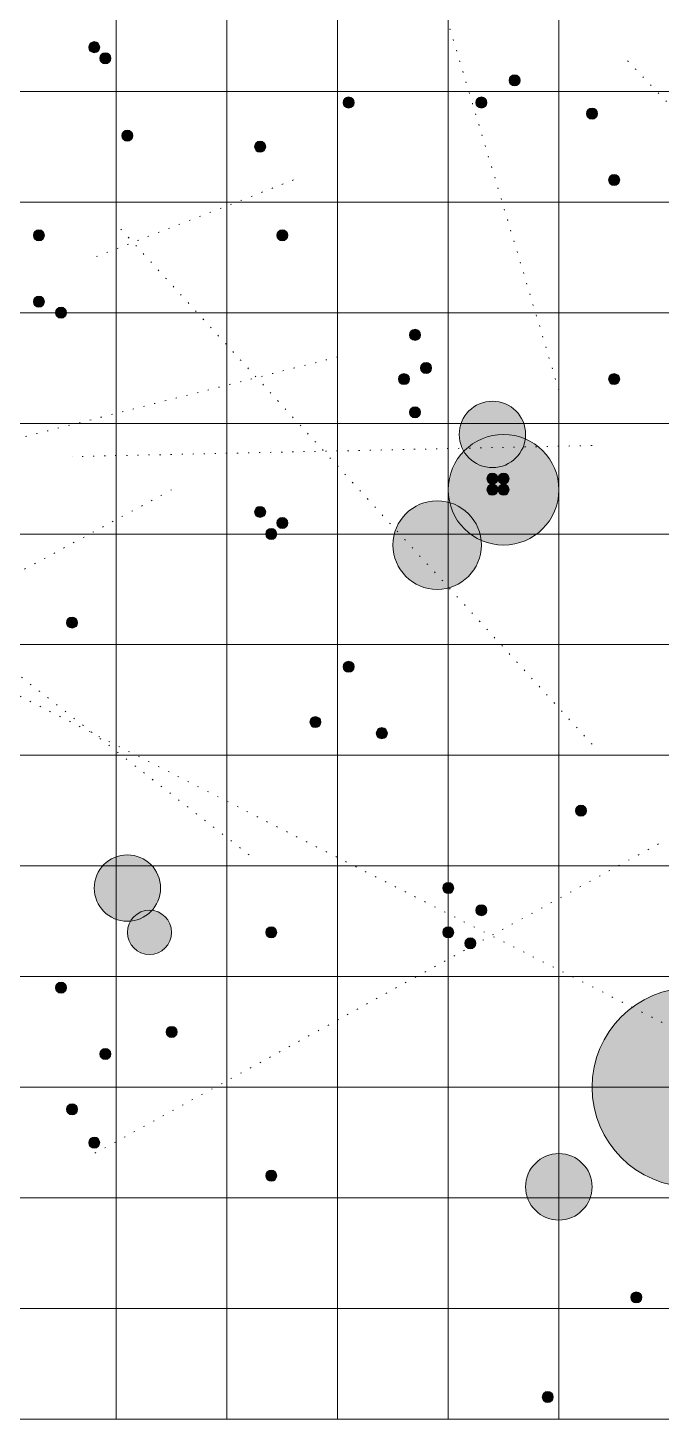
# Model space of a CAD drawing. Header units: inches. Extents: x 0 to 250, y -5 to 220.
# Drawn here: x 122 to 179.2, y 0 to 125.8 of the extents above; entities that cross this region are included whole.
import ezdxf

# ---------------------------------------------------------------- set-up
doc = ezdxf.new("R2010")
doc.units = ezdxf.units.IN
doc.header["$MEASUREMENT"] = 0
for name, pattern in [('AI-Linetype-11', [1, 0.1, -0.9]), ('AI-Linetype-12', [1, 0.1, -0.9]), ('AI-Linetype-25', [1, 0.1, -0.9]), ('AI-Linetype-27', [1, 0.1, -0.9]), ('AI-Linetype-3', [1, 0.1, -0.9]), ('AI-Linetype-30', [1, 0.1, -0.9]), ('AI-Linetype-31', [1, 0.1, -0.9]), ('AI-Linetype-5', [1, 0.1, -0.9]), ('AI-Linetype-7', [1, 0.1, -0.9]), ('AI-Linetype-9', [1, 0.1, -0.9])]:
    doc.linetypes.add(name, pattern=pattern)
for name, color, linetype in [('Class A Systems', 7, 'Continuous'), ('Class B Systems', 7, 'Continuous'), ('Class F Systems', 7, 'Continuous'), ('Class G Systems', 7, 'Continuous'), ('Class K Systems', 7, 'Continuous'), ('Class M Systems', 7, 'Continuous'), ('Class O Systems', 7, 'Continuous'), ('Fluxes', 7, 'Continuous'), ('Grid', 7, 'Continuous'), ('Nebulae', 7, 'Continuous')]:
    doc.layers.add(name, color=color, linetype=linetype)

msp = doc.modelspace()

# ---------------------------------------------------------------- hatches: boundary and pattern name
at = {"layer": 'Class A Systems', "true_color": 0x41ad76}
h = msp.add_hatch(color=115, dxfattribs=at)
h.dxf.hatch_style = 2
edge = h.paths.add_edge_path()
edge.add_spline(control_points=[(151.5, 119), (151.5, 118.72), (151.28, 118.5), (151, 118.5), (150.72, 118.5), (150.5, 118.72), (150.5, 119), (150.5, 119.28), (150.72, 119.5), (151, 119.5), (151.28, 119.5), (151.5, 119.28), (151.5, 119)], knot_values=[0, 0, 0, 0, 1, 1, 1, 2, 2, 2, 3, 3, 3, 4, 4, 4, 4], degree=3, periodic=1)
h = msp.add_hatch(color=115, dxfattribs=at)
h.dxf.hatch_style = 2
edge = h.paths.add_edge_path()
edge.add_spline(control_points=[(175.5, 112), (175.5, 111.72), (175.28, 111.5), (175, 111.5), (174.72, 111.5), (174.5, 111.72), (174.5, 112), (174.5, 112.28), (174.72, 112.5), (175, 112.5), (175.28, 112.5), (175.5, 112.28), (175.5, 112)], knot_values=[0, 0, 0, 0, 1, 1, 1, 2, 2, 2, 3, 3, 3, 4, 4, 4, 4], degree=3, periodic=1)
h = msp.add_hatch(color=115, dxfattribs=at)
h.dxf.hatch_style = 2
edge = h.paths.add_edge_path()
edge.add_spline(control_points=[(163.5, 46), (163.5, 45.72), (163.28, 45.5), (163, 45.5), (162.72, 45.5), (162.5, 45.72), (162.5, 46), (162.5, 46.28), (162.72, 46.5), (163, 46.5), (163.28, 46.5), (163.5, 46.28), (163.5, 46)], knot_values=[0, 0, 0, 0, 1, 1, 1, 2, 2, 2, 3, 3, 3, 4, 4, 4, 4], degree=3, periodic=1)
at = {"layer": 'Class B Systems', "true_color": 0xb8e0f2}
h = msp.add_hatch(color=254, dxfattribs=at)
h.dxf.hatch_style = 2
edge = h.paths.add_edge_path()
edge.add_spline(control_points=[(156.5, 94), (156.5, 93.72), (156.28, 93.5), (156, 93.5), (155.72, 93.5), (155.5, 93.72), (155.5, 94), (155.5, 94.28), (155.72, 94.5), (156, 94.5), (156.28, 94.5), (156.5, 94.28), (156.5, 94)], knot_values=[0, 0, 0, 0, 1, 1, 1, 2, 2, 2, 3, 3, 3, 4, 4, 4, 4], degree=3, periodic=1)
h = msp.add_hatch(color=254, dxfattribs=at)
h.dxf.hatch_style = 2
edge = h.paths.add_edge_path()
edge.add_spline(control_points=[(164.5, 85), (164.5, 84.72), (164.28, 84.5), (164, 84.5), (163.72, 84.5), (163.5, 84.72), (163.5, 85), (163.5, 85.28), (163.72, 85.5), (164, 85.5), (164.28, 85.5), (164.5, 85.28), (164.5, 85)], knot_values=[0, 0, 0, 0, 1, 1, 1, 2, 2, 2, 3, 3, 3, 4, 4, 4, 4], degree=3, periodic=1)
h = msp.add_hatch(color=254, dxfattribs=at)
h.dxf.hatch_style = 2
edge = h.paths.add_edge_path()
edge.add_spline(control_points=[(164.5, 84), (164.5, 83.72), (164.28, 83.5), (164, 83.5), (163.72, 83.5), (163.5, 83.72), (163.5, 84), (163.5, 84.28), (163.72, 84.5), (164, 84.5), (164.28, 84.5), (164.5, 84.28), (164.5, 84)], knot_values=[0, 0, 0, 0, 1, 1, 1, 2, 2, 2, 3, 3, 3, 4, 4, 4, 4], degree=3, periodic=1)
h = msp.add_hatch(color=254, dxfattribs=at)
h.dxf.hatch_style = 2
edge = h.paths.add_edge_path()
edge.add_spline(control_points=[(165.5, 85), (165.5, 84.72), (165.28, 84.5), (165, 84.5), (164.72, 84.5), (164.5, 84.72), (164.5, 85), (164.5, 85.28), (164.72, 85.5), (165, 85.5), (165.28, 85.5), (165.5, 85.28), (165.5, 85)], knot_values=[0, 0, 0, 0, 1, 1, 1, 2, 2, 2, 3, 3, 3, 4, 4, 4, 4], degree=3, periodic=1)
h = msp.add_hatch(color=254, dxfattribs=at)
h.dxf.hatch_style = 2
edge = h.paths.add_edge_path()
edge.add_spline(control_points=[(144.5, 80), (144.5, 79.72), (144.28, 79.5), (144, 79.5), (143.72, 79.5), (143.5, 79.72), (143.5, 80), (143.5, 80.28), (143.72, 80.5), (144, 80.5), (144.28, 80.5), (144.5, 80.28), (144.5, 80)], knot_values=[0, 0, 0, 0, 1, 1, 1, 2, 2, 2, 3, 3, 3, 4, 4, 4, 4], degree=3, periodic=1)
h = msp.add_hatch(color=254, dxfattribs=at)
h.dxf.hatch_style = 2
edge = h.paths.add_edge_path()
edge.add_spline(control_points=[(128.5, 25), (128.5, 24.72), (128.28, 24.5), (128, 24.5), (127.72, 24.5), (127.5, 24.72), (127.5, 25), (127.5, 25.28), (127.72, 25.5), (128, 25.5), (128.28, 25.5), (128.5, 25.28), (128.5, 25)], knot_values=[0, 0, 0, 0, 1, 1, 1, 2, 2, 2, 3, 3, 3, 4, 4, 4, 4], degree=3, periodic=1)
at = {"layer": 'Class F Systems', "true_color": 0xfffefe}
h = msp.add_hatch(color=7, dxfattribs=at)
h.dxf.hatch_style = 2
edge = h.paths.add_edge_path()
edge.add_spline(control_points=[(166.5, 121), (166.5, 120.72), (166.28, 120.5), (166, 120.5), (165.72, 120.5), (165.5, 120.72), (165.5, 121), (165.5, 121.28), (165.72, 121.5), (166, 121.5), (166.28, 121.5), (166.5, 121.28), (166.5, 121)], knot_values=[0, 0, 0, 0, 1, 1, 1, 2, 2, 2, 3, 3, 3, 4, 4, 4, 4], degree=3, periodic=1)
h = msp.add_hatch(color=7, dxfattribs=at)
h.dxf.hatch_style = 2
edge = h.paths.add_edge_path()
edge.add_spline(control_points=[(131.5, 116), (131.5, 115.72), (131.28, 115.5), (131, 115.5), (130.72, 115.5), (130.5, 115.72), (130.5, 116), (130.5, 116.28), (130.72, 116.5), (131, 116.5), (131.28, 116.5), (131.5, 116.28), (131.5, 116)], knot_values=[0, 0, 0, 0, 1, 1, 1, 2, 2, 2, 3, 3, 3, 4, 4, 4, 4], degree=3, periodic=1)
h = msp.add_hatch(color=7, dxfattribs=at)
h.dxf.hatch_style = 2
edge = h.paths.add_edge_path()
edge.add_spline(control_points=[(145.5, 107), (145.5, 106.72), (145.28, 106.5), (145, 106.5), (144.72, 106.5), (144.5, 106.72), (144.5, 107), (144.5, 107.28), (144.72, 107.5), (145, 107.5), (145.28, 107.5), (145.5, 107.28), (145.5, 107)], knot_values=[0, 0, 0, 0, 1, 1, 1, 2, 2, 2, 3, 3, 3, 4, 4, 4, 4], degree=3, periodic=1)
h = msp.add_hatch(color=7, dxfattribs=at)
h.dxf.hatch_style = 2
edge = h.paths.add_edge_path()
edge.add_spline(control_points=[(143.5, 82), (143.5, 81.72), (143.28, 81.5), (143, 81.5), (142.72, 81.5), (142.5, 81.72), (142.5, 82), (142.5, 82.28), (142.72, 82.5), (143, 82.5), (143.28, 82.5), (143.5, 82.28), (143.5, 82)], knot_values=[0, 0, 0, 0, 1, 1, 1, 2, 2, 2, 3, 3, 3, 4, 4, 4, 4], degree=3, periodic=1)
h = msp.add_hatch(color=7, dxfattribs=at)
h.dxf.hatch_style = 2
edge = h.paths.add_edge_path()
edge.add_spline(control_points=[(145.5, 81), (145.5, 80.72), (145.28, 80.5), (145, 80.5), (144.72, 80.5), (144.5, 80.72), (144.5, 81), (144.5, 81.28), (144.72, 81.5), (145, 81.5), (145.28, 81.5), (145.5, 81.28), (145.5, 81)], knot_values=[0, 0, 0, 0, 1, 1, 1, 2, 2, 2, 3, 3, 3, 4, 4, 4, 4], degree=3, periodic=1)
h = msp.add_hatch(color=7, dxfattribs=at)
h.dxf.hatch_style = 2
edge = h.paths.add_edge_path()
edge.add_spline(control_points=[(126.5, 72), (126.5, 71.72), (126.28, 71.5), (126, 71.5), (125.72, 71.5), (125.5, 71.72), (125.5, 72), (125.5, 72.28), (125.72, 72.5), (126, 72.5), (126.28, 72.5), (126.5, 72.28), (126.5, 72)], knot_values=[0, 0, 0, 0, 1, 1, 1, 2, 2, 2, 3, 3, 3, 4, 4, 4, 4], degree=3, periodic=1)
h = msp.add_hatch(color=7, dxfattribs=at)
h.dxf.hatch_style = 2
edge = h.paths.add_edge_path()
edge.add_spline(control_points=[(172.5, 55), (172.5, 54.72), (172.28, 54.5), (172, 54.5), (171.72, 54.5), (171.5, 54.72), (171.5, 55), (171.5, 55.28), (171.72, 55.5), (172, 55.5), (172.28, 55.5), (172.5, 55.28), (172.5, 55)], knot_values=[0, 0, 0, 0, 1, 1, 1, 2, 2, 2, 3, 3, 3, 4, 4, 4, 4], degree=3, periodic=1)
h = msp.add_hatch(color=7, dxfattribs=at)
h.dxf.hatch_style = 2
edge = h.paths.add_edge_path()
edge.add_spline(control_points=[(160.5, 44), (160.5, 43.72), (160.28, 43.5), (160, 43.5), (159.72, 43.5), (159.5, 43.72), (159.5, 44), (159.5, 44.28), (159.72, 44.5), (160, 44.5), (160.28, 44.5), (160.5, 44.28), (160.5, 44)], knot_values=[0, 0, 0, 0, 1, 1, 1, 2, 2, 2, 3, 3, 3, 4, 4, 4, 4], degree=3, periodic=1)
h = msp.add_hatch(color=7, dxfattribs=at)
h.dxf.hatch_style = 2
edge = h.paths.add_edge_path()
edge.add_spline(control_points=[(162.5, 43), (162.5, 42.72), (162.28, 42.5), (162, 42.5), (161.72, 42.5), (161.5, 42.72), (161.5, 43), (161.5, 43.28), (161.72, 43.5), (162, 43.5), (162.28, 43.5), (162.5, 43.28), (162.5, 43)], knot_values=[0, 0, 0, 0, 1, 1, 1, 2, 2, 2, 3, 3, 3, 4, 4, 4, 4], degree=3, periodic=1)
h = msp.add_hatch(color=7, dxfattribs=at)
h.dxf.hatch_style = 2
edge = h.paths.add_edge_path()
edge.add_spline(control_points=[(126.5, 28), (126.5, 27.72), (126.28, 27.5), (126, 27.5), (125.72, 27.5), (125.5, 27.72), (125.5, 28), (125.5, 28.28), (125.72, 28.5), (126, 28.5), (126.28, 28.5), (126.5, 28.28), (126.5, 28)], knot_values=[0, 0, 0, 0, 1, 1, 1, 2, 2, 2, 3, 3, 3, 4, 4, 4, 4], degree=3, periodic=1)
h = msp.add_hatch(color=7, dxfattribs=at)
h.dxf.hatch_style = 2
edge = h.paths.add_edge_path()
edge.add_spline(control_points=[(144.5, 22), (144.5, 21.72), (144.28, 21.5), (144, 21.5), (143.72, 21.5), (143.5, 21.72), (143.5, 22), (143.5, 22.28), (143.72, 22.5), (144, 22.5), (144.28, 22.5), (144.5, 22.28), (144.5, 22)], knot_values=[0, 0, 0, 0, 1, 1, 1, 2, 2, 2, 3, 3, 3, 4, 4, 4, 4], degree=3, periodic=1)
at = {"layer": 'Class G Systems', "true_color": 0xece846}
h = msp.add_hatch(color=53, dxfattribs=at)
h.dxf.hatch_style = 2
edge = h.paths.add_edge_path()
edge.add_spline(control_points=[(129.5, 123), (129.5, 122.72), (129.28, 122.5), (129, 122.5), (128.72, 122.5), (128.5, 122.72), (128.5, 123), (128.5, 123.28), (128.72, 123.5), (129, 123.5), (129.28, 123.5), (129.5, 123.28), (129.5, 123)], knot_values=[0, 0, 0, 0, 1, 1, 1, 2, 2, 2, 3, 3, 3, 4, 4, 4, 4], degree=3, periodic=1)
h = msp.add_hatch(color=53, dxfattribs=at)
h.dxf.hatch_style = 2
edge = h.paths.add_edge_path()
edge.add_spline(control_points=[(163.5, 119), (163.5, 118.72), (163.28, 118.5), (163, 118.5), (162.72, 118.5), (162.5, 118.72), (162.5, 119), (162.5, 119.28), (162.72, 119.5), (163, 119.5), (163.28, 119.5), (163.5, 119.28), (163.5, 119)], knot_values=[0, 0, 0, 0, 1, 1, 1, 2, 2, 2, 3, 3, 3, 4, 4, 4, 4], degree=3, periodic=1)
h = msp.add_hatch(color=53, dxfattribs=at)
h.dxf.hatch_style = 2
edge = h.paths.add_edge_path()
edge.add_spline(control_points=[(173.5, 118), (173.5, 117.72), (173.28, 117.5), (173, 117.5), (172.72, 117.5), (172.5, 117.72), (172.5, 118), (172.5, 118.28), (172.72, 118.5), (173, 118.5), (173.28, 118.5), (173.5, 118.28), (173.5, 118)], knot_values=[0, 0, 0, 0, 1, 1, 1, 2, 2, 2, 3, 3, 3, 4, 4, 4, 4], degree=3, periodic=1)
h = msp.add_hatch(color=53, dxfattribs=at)
h.dxf.hatch_style = 2
edge = h.paths.add_edge_path()
edge.add_spline(control_points=[(143.5, 115), (143.5, 114.72), (143.28, 114.5), (143, 114.5), (142.72, 114.5), (142.5, 114.72), (142.5, 115), (142.5, 115.28), (142.72, 115.5), (143, 115.5), (143.28, 115.5), (143.5, 115.28), (143.5, 115)], knot_values=[0, 0, 0, 0, 1, 1, 1, 2, 2, 2, 3, 3, 3, 4, 4, 4, 4], degree=3, periodic=1)
h = msp.add_hatch(color=53, dxfattribs=at)
h.dxf.hatch_style = 2
edge = h.paths.add_edge_path()
edge.add_spline(control_points=[(125.5, 100), (125.5, 99.72), (125.28, 99.5), (125, 99.5), (124.72, 99.5), (124.5, 99.72), (124.5, 100), (124.5, 100.28), (124.72, 100.5), (125, 100.5), (125.28, 100.5), (125.5, 100.28), (125.5, 100)], knot_values=[0, 0, 0, 0, 1, 1, 1, 2, 2, 2, 3, 3, 3, 4, 4, 4, 4], degree=3, periodic=1)
h = msp.add_hatch(color=53, dxfattribs=at)
h.dxf.hatch_style = 2
edge = h.paths.add_edge_path()
edge.add_spline(control_points=[(148.5, 63), (148.5, 62.72), (148.28, 62.5), (148, 62.5), (147.72, 62.5), (147.5, 62.72), (147.5, 63), (147.5, 63.28), (147.72, 63.5), (148, 63.5), (148.28, 63.5), (148.5, 63.28), (148.5, 63)], knot_values=[0, 0, 0, 0, 1, 1, 1, 2, 2, 2, 3, 3, 3, 4, 4, 4, 4], degree=3, periodic=1)
h = msp.add_hatch(color=53, dxfattribs=at)
h.dxf.hatch_style = 2
edge = h.paths.add_edge_path()
edge.add_spline(control_points=[(160.5, 48), (160.5, 47.72), (160.28, 47.5), (160, 47.5), (159.72, 47.5), (159.5, 47.72), (159.5, 48), (159.5, 48.28), (159.72, 48.5), (160, 48.5), (160.28, 48.5), (160.5, 48.28), (160.5, 48)], knot_values=[0, 0, 0, 0, 1, 1, 1, 2, 2, 2, 3, 3, 3, 4, 4, 4, 4], degree=3, periodic=1)
h = msp.add_hatch(color=53, dxfattribs=at)
h.dxf.hatch_style = 2
edge = h.paths.add_edge_path()
edge.add_spline(control_points=[(135.5, 35), (135.5, 34.72), (135.28, 34.5), (135, 34.5), (134.72, 34.5), (134.5, 34.72), (134.5, 35), (134.5, 35.28), (134.72, 35.5), (135, 35.5), (135.28, 35.5), (135.5, 35.28), (135.5, 35)], knot_values=[0, 0, 0, 0, 1, 1, 1, 2, 2, 2, 3, 3, 3, 4, 4, 4, 4], degree=3, periodic=1)
h = msp.add_hatch(color=53, dxfattribs=at)
h.dxf.hatch_style = 2
edge = h.paths.add_edge_path()
edge.add_spline(control_points=[(169.5, 2), (169.5, 1.72), (169.28, 1.5), (169, 1.5), (168.72, 1.5), (168.5, 1.72), (168.5, 2), (168.5, 2.28), (168.72, 2.5), (169, 2.5), (169.28, 2.5), (169.5, 2.28), (169.5, 2)], knot_values=[0, 0, 0, 0, 1, 1, 1, 2, 2, 2, 3, 3, 3, 4, 4, 4, 4], degree=3, periodic=1)
at = {"layer": 'Class K Systems', "true_color": 0xf79435}
h = msp.add_hatch(color=30, dxfattribs=at)
h.dxf.hatch_style = 2
edge = h.paths.add_edge_path()
edge.add_spline(control_points=[(123.5, 101), (123.5, 100.72), (123.28, 100.5), (123, 100.5), (122.72, 100.5), (122.5, 100.72), (122.5, 101), (122.5, 101.28), (122.72, 101.5), (123, 101.5), (123.28, 101.5), (123.5, 101.28), (123.5, 101)], knot_values=[0, 0, 0, 0, 1, 1, 1, 2, 2, 2, 3, 3, 3, 4, 4, 4, 4], degree=3, periodic=1)
h = msp.add_hatch(color=30, dxfattribs=at)
h.dxf.hatch_style = 2
edge = h.paths.add_edge_path()
edge.add_spline(control_points=[(158.5, 95), (158.5, 94.72), (158.28, 94.5), (158, 94.5), (157.72, 94.5), (157.5, 94.72), (157.5, 95), (157.5, 95.28), (157.72, 95.5), (158, 95.5), (158.28, 95.5), (158.5, 95.28), (158.5, 95)], knot_values=[0, 0, 0, 0, 1, 1, 1, 2, 2, 2, 3, 3, 3, 4, 4, 4, 4], degree=3, periodic=1)
h = msp.add_hatch(color=30, dxfattribs=at)
h.dxf.hatch_style = 2
edge = h.paths.add_edge_path()
edge.add_spline(control_points=[(157.5, 91), (157.5, 90.72), (157.28, 90.5), (157, 90.5), (156.72, 90.5), (156.5, 90.72), (156.5, 91), (156.5, 91.28), (156.72, 91.5), (157, 91.5), (157.28, 91.5), (157.5, 91.28), (157.5, 91)], knot_values=[0, 0, 0, 0, 1, 1, 1, 2, 2, 2, 3, 3, 3, 4, 4, 4, 4], degree=3, periodic=1)
h = msp.add_hatch(color=30, dxfattribs=at)
h.dxf.hatch_style = 2
edge = h.paths.add_edge_path()
edge.add_spline(control_points=[(151.5, 68), (151.5, 67.72), (151.28, 67.5), (151, 67.5), (150.72, 67.5), (150.5, 67.72), (150.5, 68), (150.5, 68.28), (150.72, 68.5), (151, 68.5), (151.28, 68.5), (151.5, 68.28), (151.5, 68)], knot_values=[0, 0, 0, 0, 1, 1, 1, 2, 2, 2, 3, 3, 3, 4, 4, 4, 4], degree=3, periodic=1)
h = msp.add_hatch(color=30, dxfattribs=at)
h.dxf.hatch_style = 2
edge = h.paths.add_edge_path()
edge.add_spline(control_points=[(129.5, 33), (129.5, 32.72), (129.28, 32.5), (129, 32.5), (128.72, 32.5), (128.5, 32.72), (128.5, 33), (128.5, 33.28), (128.72, 33.5), (129, 33.5), (129.28, 33.5), (129.5, 33.28), (129.5, 33)], knot_values=[0, 0, 0, 0, 1, 1, 1, 2, 2, 2, 3, 3, 3, 4, 4, 4, 4], degree=3, periodic=1)
h = msp.add_hatch(color=30, dxfattribs=at)
h.dxf.hatch_style = 2
edge = h.paths.add_edge_path()
edge.add_spline(control_points=[(177.5, 11), (177.5, 10.72), (177.28, 10.5), (177, 10.5), (176.72, 10.5), (176.5, 10.72), (176.5, 11), (176.5, 11.28), (176.72, 11.5), (177, 11.5), (177.28, 11.5), (177.5, 11.28), (177.5, 11)], knot_values=[0, 0, 0, 0, 1, 1, 1, 2, 2, 2, 3, 3, 3, 4, 4, 4, 4], degree=3, periodic=1)
at = {"layer": 'Class M Systems', "true_color": 0xeb2149}
h = msp.add_hatch(color=240, dxfattribs=at)
h.dxf.hatch_style = 2
edge = h.paths.add_edge_path()
edge.add_spline(control_points=[(128.5, 124), (128.5, 123.72), (128.28, 123.5), (128, 123.5), (127.72, 123.5), (127.5, 123.72), (127.5, 124), (127.5, 124.28), (127.72, 124.5), (128, 124.5), (128.28, 124.5), (128.5, 124.28), (128.5, 124)], knot_values=[0, 0, 0, 0, 1, 1, 1, 2, 2, 2, 3, 3, 3, 4, 4, 4, 4], degree=3, periodic=1)
h = msp.add_hatch(color=240, dxfattribs=at)
h.dxf.hatch_style = 2
edge = h.paths.add_edge_path()
edge.add_spline(control_points=[(157.5, 98), (157.5, 97.72), (157.28, 97.5), (157, 97.5), (156.72, 97.5), (156.5, 97.72), (156.5, 98), (156.5, 98.28), (156.72, 98.5), (157, 98.5), (157.28, 98.5), (157.5, 98.28), (157.5, 98)], knot_values=[0, 0, 0, 0, 1, 1, 1, 2, 2, 2, 3, 3, 3, 4, 4, 4, 4], degree=3, periodic=1)
h = msp.add_hatch(color=240, dxfattribs=at)
h.dxf.hatch_style = 2
edge = h.paths.add_edge_path()
edge.add_spline(control_points=[(175.5, 94), (175.5, 93.72), (175.28, 93.5), (175, 93.5), (174.72, 93.5), (174.5, 93.72), (174.5, 94), (174.5, 94.28), (174.72, 94.5), (175, 94.5), (175.28, 94.5), (175.5, 94.28), (175.5, 94)], knot_values=[0, 0, 0, 0, 1, 1, 1, 2, 2, 2, 3, 3, 3, 4, 4, 4, 4], degree=3, periodic=1)
h = msp.add_hatch(color=240, dxfattribs=at)
h.dxf.hatch_style = 2
edge = h.paths.add_edge_path()
edge.add_spline(control_points=[(154.5, 62), (154.5, 61.72), (154.28, 61.5), (154, 61.5), (153.72, 61.5), (153.5, 61.72), (153.5, 62), (153.5, 62.28), (153.72, 62.5), (154, 62.5), (154.28, 62.5), (154.5, 62.28), (154.5, 62)], knot_values=[0, 0, 0, 0, 1, 1, 1, 2, 2, 2, 3, 3, 3, 4, 4, 4, 4], degree=3, periodic=1)
h = msp.add_hatch(color=240, dxfattribs=at)
h.dxf.hatch_style = 2
edge = h.paths.add_edge_path()
edge.add_spline(control_points=[(144.5, 44), (144.5, 43.72), (144.28, 43.5), (144, 43.5), (143.72, 43.5), (143.5, 43.72), (143.5, 44), (143.5, 44.28), (143.72, 44.5), (144, 44.5), (144.28, 44.5), (144.5, 44.28), (144.5, 44)], knot_values=[0, 0, 0, 0, 1, 1, 1, 2, 2, 2, 3, 3, 3, 4, 4, 4, 4], degree=3, periodic=1)
h = msp.add_hatch(color=240, dxfattribs=at)
h.dxf.hatch_style = 2
edge = h.paths.add_edge_path()
edge.add_spline(control_points=[(125.5, 39), (125.5, 38.72), (125.28, 38.5), (125, 38.5), (124.72, 38.5), (124.5, 38.72), (124.5, 39), (124.5, 39.28), (124.72, 39.5), (125, 39.5), (125.28, 39.5), (125.5, 39.28), (125.5, 39)], knot_values=[0, 0, 0, 0, 1, 1, 1, 2, 2, 2, 3, 3, 3, 4, 4, 4, 4], degree=3, periodic=1)
at = {"layer": 'Class O Systems', "true_color": 0x4252a3}
h = msp.add_hatch(color=175, dxfattribs=at)
h.dxf.hatch_style = 2
edge = h.paths.add_edge_path()
edge.add_spline(control_points=[(123.5, 107), (123.5, 106.72), (123.28, 106.5), (123, 106.5), (122.72, 106.5), (122.5, 106.72), (122.5, 107), (122.5, 107.28), (122.72, 107.5), (123, 107.5), (123.28, 107.5), (123.5, 107.28), (123.5, 107)], knot_values=[0, 0, 0, 0, 1, 1, 1, 2, 2, 2, 3, 3, 3, 4, 4, 4, 4], degree=3, periodic=1)
h = msp.add_hatch(color=175, dxfattribs=at)
h.dxf.hatch_style = 2
edge = h.paths.add_edge_path()
edge.add_spline(control_points=[(165.5, 84), (165.5, 83.72), (165.28, 83.5), (165, 83.5), (164.72, 83.5), (164.5, 83.72), (164.5, 84), (164.5, 84.28), (164.72, 84.5), (165, 84.5), (165.28, 84.5), (165.5, 84.28), (165.5, 84)], knot_values=[0, 0, 0, 0, 1, 1, 1, 2, 2, 2, 3, 3, 3, 4, 4, 4, 4], degree=3, periodic=1)
at = {"layer": 'Nebulae', "true_color": 0x7fc7b2}
h = msp.add_hatch(color=123, dxfattribs=at)
h.dxf.hatch_style = 2
edge = h.paths.add_edge_path()
edge.add_spline(control_points=[(167, 89), (167, 87.34), (165.66, 86), (164, 86), (162.34, 86), (161, 87.34), (161, 89), (161, 90.66), (162.34, 92), (164, 92), (165.66, 92), (167, 90.66), (167, 89)], knot_values=[0, 0, 0, 0, 1, 1, 1, 2, 2, 2, 3, 3, 3, 4, 4, 4, 4], degree=3, periodic=1)
h = msp.add_hatch(color=123, dxfattribs=at)
h.dxf.hatch_style = 2
edge = h.paths.add_edge_path()
edge.add_spline(control_points=[(170, 84), (170, 81.24), (167.76, 79), (165, 79), (162.24, 79), (160, 81.24), (160, 84), (160, 86.76), (162.24, 89), (165, 89), (167.76, 89), (170, 86.76), (170, 84)], knot_values=[0, 0, 0, 0, 1, 1, 1, 2, 2, 2, 3, 3, 3, 4, 4, 4, 4], degree=3, periodic=1)
h = msp.add_hatch(color=123, dxfattribs=at)
h.dxf.hatch_style = 2
edge = h.paths.add_edge_path()
edge.add_spline(control_points=[(163, 79), (163, 76.79), (161.21, 75), (159, 75), (156.79, 75), (155, 76.79), (155, 79), (155, 81.21), (156.79, 83), (159, 83), (161.21, 83), (163, 81.21), (163, 79)], knot_values=[0, 0, 0, 0, 1, 1, 1, 2, 2, 2, 3, 3, 3, 4, 4, 4, 4], degree=3, periodic=1)
h = msp.add_hatch(color=123, dxfattribs=at)
h.dxf.hatch_style = 2
edge = h.paths.add_edge_path()
edge.add_spline(control_points=[(134, 48), (134, 46.34), (132.66, 45), (131, 45), (129.34, 45), (128, 46.34), (128, 48), (128, 49.66), (129.34, 51), (131, 51), (132.66, 51), (134, 49.66), (134, 48)], knot_values=[0, 0, 0, 0, 1, 1, 1, 2, 2, 2, 3, 3, 3, 4, 4, 4, 4], degree=3, periodic=1)
h = msp.add_hatch(color=123, dxfattribs=at)
h.dxf.hatch_style = 2
edge = h.paths.add_edge_path()
edge.add_spline(control_points=[(135, 44), (135, 42.9), (134.1, 42), (133, 42), (131.9, 42), (131, 42.9), (131, 44), (131, 45.1), (131.9, 46), (133, 46), (134.1, 46), (135, 45.1), (135, 44)], knot_values=[0, 0, 0, 0, 1, 1, 1, 2, 2, 2, 3, 3, 3, 4, 4, 4, 4], degree=3, periodic=1)
h = msp.add_hatch(color=123, dxfattribs=at)
h.dxf.hatch_style = 2
edge = h.paths.add_edge_path()
edge.add_spline(control_points=[(191, 30), (191, 25.03), (186.97, 21), (182, 21), (177.03, 21), (173, 25.03), (173, 30), (173, 34.97), (177.03, 39), (182, 39), (186.97, 39), (191, 34.97), (191, 30)], knot_values=[0, 0, 0, 0, 1, 1, 1, 2, 2, 2, 3, 3, 3, 4, 4, 4, 4], degree=3, periodic=1)
h = msp.add_hatch(color=123, dxfattribs=at)
h.dxf.hatch_style = 2
edge = h.paths.add_edge_path()
edge.add_spline(control_points=[(173, 21), (173, 19.34), (171.66, 18), (170, 18), (168.34, 18), (167, 19.34), (167, 21), (167, 22.66), (168.34, 24), (170, 24), (171.66, 24), (173, 22.66), (173, 21)], knot_values=[0, 0, 0, 0, 1, 1, 1, 2, 2, 2, 3, 3, 3, 4, 4, 4, 4], degree=3, periodic=1)

# ---------------------------------------------------------------- linework, layer by layer
at = {"layer": 'Class A Systems', "color": 250, "lineweight": 5, "true_color": 0x231f20}
for points in [[(151.5, 119), (151.5, 118.72), (151.28, 118.5), (151, 118.5), (150.72, 118.5), (150.5, 118.72), (150.5, 119), (150.5, 119.28), (150.72, 119.5), (151, 119.5), (151.28, 119.5), (151.5, 119.28), (151.5, 119)], [(175.5, 112), (175.5, 111.72), (175.28, 111.5), (175, 111.5), (174.72, 111.5), (174.5, 111.72), (174.5, 112), (174.5, 112.28), (174.72, 112.5), (175, 112.5), (175.28, 112.5), (175.5, 112.28), (175.5, 112)], [(163.5, 46), (163.5, 45.72), (163.28, 45.5), (163, 45.5), (162.72, 45.5), (162.5, 45.72), (162.5, 46), (162.5, 46.28), (162.72, 46.5), (163, 46.5), (163.28, 46.5), (163.5, 46.28), (163.5, 46)]]:
    msp.add_open_spline(points, degree=3, knots=[0, 0, 0, 0, 1, 1, 1, 2, 2, 2, 3, 3, 3, 4, 4, 4, 4], dxfattribs=at)
at = {"layer": 'Class B Systems', "color": 250, "lineweight": 5, "true_color": 0x231f20}
for points in [[(156.5, 94), (156.5, 93.72), (156.28, 93.5), (156, 93.5), (155.72, 93.5), (155.5, 93.72), (155.5, 94), (155.5, 94.28), (155.72, 94.5), (156, 94.5), (156.28, 94.5), (156.5, 94.28), (156.5, 94)], [(164.5, 85), (164.5, 84.72), (164.28, 84.5), (164, 84.5), (163.72, 84.5), (163.5, 84.72), (163.5, 85), (163.5, 85.28), (163.72, 85.5), (164, 85.5), (164.28, 85.5), (164.5, 85.28), (164.5, 85)], [(164.5, 84), (164.5, 83.72), (164.28, 83.5), (164, 83.5), (163.72, 83.5), (163.5, 83.72), (163.5, 84), (163.5, 84.28), (163.72, 84.5), (164, 84.5), (164.28, 84.5), (164.5, 84.28), (164.5, 84)], [(165.5, 85), (165.5, 84.72), (165.28, 84.5), (165, 84.5), (164.72, 84.5), (164.5, 84.72), (164.5, 85), (164.5, 85.28), (164.72, 85.5), (165, 85.5), (165.28, 85.5), (165.5, 85.28), (165.5, 85)], [(144.5, 80), (144.5, 79.72), (144.28, 79.5), (144, 79.5), (143.72, 79.5), (143.5, 79.72), (143.5, 80), (143.5, 80.28), (143.72, 80.5), (144, 80.5), (144.28, 80.5), (144.5, 80.28), (144.5, 80)], [(128.5, 25), (128.5, 24.72), (128.28, 24.5), (128, 24.5), (127.72, 24.5), (127.5, 24.72), (127.5, 25), (127.5, 25.28), (127.72, 25.5), (128, 25.5), (128.28, 25.5), (128.5, 25.28), (128.5, 25)]]:
    msp.add_open_spline(points, degree=3, knots=[0, 0, 0, 0, 1, 1, 1, 2, 2, 2, 3, 3, 3, 4, 4, 4, 4], dxfattribs=at)
at = {"layer": 'Class F Systems', "color": 250, "lineweight": 5, "true_color": 0x231f20}
for points in [[(166.5, 121), (166.5, 120.72), (166.28, 120.5), (166, 120.5), (165.72, 120.5), (165.5, 120.72), (165.5, 121), (165.5, 121.28), (165.72, 121.5), (166, 121.5), (166.28, 121.5), (166.5, 121.28), (166.5, 121)], [(131.5, 116), (131.5, 115.72), (131.28, 115.5), (131, 115.5), (130.72, 115.5), (130.5, 115.72), (130.5, 116), (130.5, 116.28), (130.72, 116.5), (131, 116.5), (131.28, 116.5), (131.5, 116.28), (131.5, 116)], [(145.5, 107), (145.5, 106.72), (145.28, 106.5), (145, 106.5), (144.72, 106.5), (144.5, 106.72), (144.5, 107), (144.5, 107.28), (144.72, 107.5), (145, 107.5), (145.28, 107.5), (145.5, 107.28), (145.5, 107)], [(143.5, 82), (143.5, 81.72), (143.28, 81.5), (143, 81.5), (142.72, 81.5), (142.5, 81.72), (142.5, 82), (142.5, 82.28), (142.72, 82.5), (143, 82.5), (143.28, 82.5), (143.5, 82.28), (143.5, 82)], [(145.5, 81), (145.5, 80.72), (145.28, 80.5), (145, 80.5), (144.72, 80.5), (144.5, 80.72), (144.5, 81), (144.5, 81.28), (144.72, 81.5), (145, 81.5), (145.28, 81.5), (145.5, 81.28), (145.5, 81)], [(126.5, 72), (126.5, 71.72), (126.28, 71.5), (126, 71.5), (125.72, 71.5), (125.5, 71.72), (125.5, 72), (125.5, 72.28), (125.72, 72.5), (126, 72.5), (126.28, 72.5), (126.5, 72.28), (126.5, 72)], [(172.5, 55), (172.5, 54.72), (172.28, 54.5), (172, 54.5), (171.72, 54.5), (171.5, 54.72), (171.5, 55), (171.5, 55.28), (171.72, 55.5), (172, 55.5), (172.28, 55.5), (172.5, 55.28), (172.5, 55)], [(160.5, 44), (160.5, 43.72), (160.28, 43.5), (160, 43.5), (159.72, 43.5), (159.5, 43.72), (159.5, 44), (159.5, 44.28), (159.72, 44.5), (160, 44.5), (160.28, 44.5), (160.5, 44.28), (160.5, 44)], [(162.5, 43), (162.5, 42.72), (162.28, 42.5), (162, 42.5), (161.72, 42.5), (161.5, 42.72), (161.5, 43), (161.5, 43.28), (161.72, 43.5), (162, 43.5), (162.28, 43.5), (162.5, 43.28), (162.5, 43)], [(126.5, 28), (126.5, 27.72), (126.28, 27.5), (126, 27.5), (125.72, 27.5), (125.5, 27.72), (125.5, 28), (125.5, 28.28), (125.72, 28.5), (126, 28.5), (126.28, 28.5), (126.5, 28.28), (126.5, 28)], [(144.5, 22), (144.5, 21.72), (144.28, 21.5), (144, 21.5), (143.72, 21.5), (143.5, 21.72), (143.5, 22), (143.5, 22.28), (143.72, 22.5), (144, 22.5), (144.28, 22.5), (144.5, 22.28), (144.5, 22)]]:
    msp.add_open_spline(points, degree=3, knots=[0, 0, 0, 0, 1, 1, 1, 2, 2, 2, 3, 3, 3, 4, 4, 4, 4], dxfattribs=at)
at = {"layer": 'Class G Systems', "color": 250, "lineweight": 5, "true_color": 0x231f20}
for points in [[(129.5, 123), (129.5, 122.72), (129.28, 122.5), (129, 122.5), (128.72, 122.5), (128.5, 122.72), (128.5, 123), (128.5, 123.28), (128.72, 123.5), (129, 123.5), (129.28, 123.5), (129.5, 123.28), (129.5, 123)], [(163.5, 119), (163.5, 118.72), (163.28, 118.5), (163, 118.5), (162.72, 118.5), (162.5, 118.72), (162.5, 119), (162.5, 119.28), (162.72, 119.5), (163, 119.5), (163.28, 119.5), (163.5, 119.28), (163.5, 119)], [(173.5, 118), (173.5, 117.72), (173.28, 117.5), (173, 117.5), (172.72, 117.5), (172.5, 117.72), (172.5, 118), (172.5, 118.28), (172.72, 118.5), (173, 118.5), (173.28, 118.5), (173.5, 118.28), (173.5, 118)], [(143.5, 115), (143.5, 114.72), (143.28, 114.5), (143, 114.5), (142.72, 114.5), (142.5, 114.72), (142.5, 115), (142.5, 115.28), (142.72, 115.5), (143, 115.5), (143.28, 115.5), (143.5, 115.28), (143.5, 115)], [(125.5, 100), (125.5, 99.72), (125.28, 99.5), (125, 99.5), (124.72, 99.5), (124.5, 99.72), (124.5, 100), (124.5, 100.28), (124.72, 100.5), (125, 100.5), (125.28, 100.5), (125.5, 100.28), (125.5, 100)], [(148.5, 63), (148.5, 62.72), (148.28, 62.5), (148, 62.5), (147.72, 62.5), (147.5, 62.72), (147.5, 63), (147.5, 63.28), (147.72, 63.5), (148, 63.5), (148.28, 63.5), (148.5, 63.28), (148.5, 63)], [(160.5, 48), (160.5, 47.72), (160.28, 47.5), (160, 47.5), (159.72, 47.5), (159.5, 47.72), (159.5, 48), (159.5, 48.28), (159.72, 48.5), (160, 48.5), (160.28, 48.5), (160.5, 48.28), (160.5, 48)], [(135.5, 35), (135.5, 34.72), (135.28, 34.5), (135, 34.5), (134.72, 34.5), (134.5, 34.72), (134.5, 35), (134.5, 35.28), (134.72, 35.5), (135, 35.5), (135.28, 35.5), (135.5, 35.28), (135.5, 35)], [(169.5, 2), (169.5, 1.72), (169.28, 1.5), (169, 1.5), (168.72, 1.5), (168.5, 1.72), (168.5, 2), (168.5, 2.28), (168.72, 2.5), (169, 2.5), (169.28, 2.5), (169.5, 2.28), (169.5, 2)]]:
    msp.add_open_spline(points, degree=3, knots=[0, 0, 0, 0, 1, 1, 1, 2, 2, 2, 3, 3, 3, 4, 4, 4, 4], dxfattribs=at)
at = {"layer": 'Class K Systems', "color": 250, "lineweight": 5, "true_color": 0x231f20}
for points in [[(123.5, 101), (123.5, 100.72), (123.28, 100.5), (123, 100.5), (122.72, 100.5), (122.5, 100.72), (122.5, 101), (122.5, 101.28), (122.72, 101.5), (123, 101.5), (123.28, 101.5), (123.5, 101.28), (123.5, 101)], [(158.5, 95), (158.5, 94.72), (158.28, 94.5), (158, 94.5), (157.72, 94.5), (157.5, 94.72), (157.5, 95), (157.5, 95.28), (157.72, 95.5), (158, 95.5), (158.28, 95.5), (158.5, 95.28), (158.5, 95)], [(157.5, 91), (157.5, 90.72), (157.28, 90.5), (157, 90.5), (156.72, 90.5), (156.5, 90.72), (156.5, 91), (156.5, 91.28), (156.72, 91.5), (157, 91.5), (157.28, 91.5), (157.5, 91.28), (157.5, 91)], [(151.5, 68), (151.5, 67.72), (151.28, 67.5), (151, 67.5), (150.72, 67.5), (150.5, 67.72), (150.5, 68), (150.5, 68.28), (150.72, 68.5), (151, 68.5), (151.28, 68.5), (151.5, 68.28), (151.5, 68)], [(129.5, 33), (129.5, 32.72), (129.28, 32.5), (129, 32.5), (128.72, 32.5), (128.5, 32.72), (128.5, 33), (128.5, 33.28), (128.72, 33.5), (129, 33.5), (129.28, 33.5), (129.5, 33.28), (129.5, 33)], [(177.5, 11), (177.5, 10.72), (177.28, 10.5), (177, 10.5), (176.72, 10.5), (176.5, 10.72), (176.5, 11), (176.5, 11.28), (176.72, 11.5), (177, 11.5), (177.28, 11.5), (177.5, 11.28), (177.5, 11)]]:
    msp.add_open_spline(points, degree=3, knots=[0, 0, 0, 0, 1, 1, 1, 2, 2, 2, 3, 3, 3, 4, 4, 4, 4], dxfattribs=at)
at = {"layer": 'Class M Systems', "color": 250, "lineweight": 5, "true_color": 0x231f20}
for points in [[(128.5, 124), (128.5, 123.72), (128.28, 123.5), (128, 123.5), (127.72, 123.5), (127.5, 123.72), (127.5, 124), (127.5, 124.28), (127.72, 124.5), (128, 124.5), (128.28, 124.5), (128.5, 124.28), (128.5, 124)], [(157.5, 98), (157.5, 97.72), (157.28, 97.5), (157, 97.5), (156.72, 97.5), (156.5, 97.72), (156.5, 98), (156.5, 98.28), (156.72, 98.5), (157, 98.5), (157.28, 98.5), (157.5, 98.28), (157.5, 98)], [(175.5, 94), (175.5, 93.72), (175.28, 93.5), (175, 93.5), (174.72, 93.5), (174.5, 93.72), (174.5, 94), (174.5, 94.28), (174.72, 94.5), (175, 94.5), (175.28, 94.5), (175.5, 94.28), (175.5, 94)], [(154.5, 62), (154.5, 61.72), (154.28, 61.5), (154, 61.5), (153.72, 61.5), (153.5, 61.72), (153.5, 62), (153.5, 62.28), (153.72, 62.5), (154, 62.5), (154.28, 62.5), (154.5, 62.28), (154.5, 62)], [(144.5, 44), (144.5, 43.72), (144.28, 43.5), (144, 43.5), (143.72, 43.5), (143.5, 43.72), (143.5, 44), (143.5, 44.28), (143.72, 44.5), (144, 44.5), (144.28, 44.5), (144.5, 44.28), (144.5, 44)], [(125.5, 39), (125.5, 38.72), (125.28, 38.5), (125, 38.5), (124.72, 38.5), (124.5, 38.72), (124.5, 39), (124.5, 39.28), (124.72, 39.5), (125, 39.5), (125.28, 39.5), (125.5, 39.28), (125.5, 39)]]:
    msp.add_open_spline(points, degree=3, knots=[0, 0, 0, 0, 1, 1, 1, 2, 2, 2, 3, 3, 3, 4, 4, 4, 4], dxfattribs=at)
at = {"layer": 'Class O Systems', "color": 250, "lineweight": 5, "true_color": 0x231f20}
for points in [[(123.5, 107), (123.5, 106.72), (123.28, 106.5), (123, 106.5), (122.72, 106.5), (122.5, 106.72), (122.5, 107), (122.5, 107.28), (122.72, 107.5), (123, 107.5), (123.28, 107.5), (123.5, 107.28), (123.5, 107)], [(165.5, 84), (165.5, 83.72), (165.28, 83.5), (165, 83.5), (164.72, 83.5), (164.5, 83.72), (164.5, 84), (164.5, 84.28), (164.72, 84.5), (165, 84.5), (165.28, 84.5), (165.5, 84.28), (165.5, 84)]]:
    msp.add_open_spline(points, degree=3, knots=[0, 0, 0, 0, 1, 1, 1, 2, 2, 2, 3, 3, 3, 4, 4, 4, 4], dxfattribs=at)
at = {"layer": 'Fluxes', "color": 197, "linetype": 'AI-Linetype-25', "lineweight": 5, "true_color": 0x652c90}
msp.add_lwpolyline([(170, 93), (148, 166)], dxfattribs=at)
at = {"layer": 'Fluxes', "color": 197, "linetype": 'AI-Linetype-7', "lineweight": 5, "true_color": 0x652c90}
msp.add_lwpolyline([(217, 80), (176, 123)], dxfattribs=at)
at = {"layer": 'Fluxes', "color": 197, "linetype": 'AI-Linetype-31', "lineweight": 5, "true_color": 0x652c90}
msp.add_lwpolyline([(146, 112), (128, 105)], dxfattribs=at)
at = {"layer": 'Fluxes', "color": 197, "linetype": 'AI-Linetype-11', "lineweight": 5, "true_color": 0x652c90}
msp.add_lwpolyline([(173, 61), (130, 108)], dxfattribs=at)
at = {"layer": 'Fluxes', "color": 197, "linetype": 'AI-Linetype-30', "lineweight": 5, "true_color": 0x652c90}
msp.add_lwpolyline([(248, 1), (55, 99)], dxfattribs=at)
at = {"layer": 'Fluxes', "color": 197, "linetype": 'AI-Linetype-5', "lineweight": 5, "true_color": 0x652c90}
msp.add_lwpolyline([(150, 96), (95, 82)], dxfattribs=at)
at = {"layer": 'Fluxes', "color": 197, "linetype": 'AI-Linetype-27', "lineweight": 5, "true_color": 0x652c90}
msp.add_lwpolyline([(173, 88), (126, 87)], dxfattribs=at)
at = {"layer": 'Fluxes', "color": 197, "linetype": 'AI-Linetype-9', "lineweight": 5, "true_color": 0x652c90}
msp.add_lwpolyline([(135, 84), (9, 16)], dxfattribs=at)
at = {"layer": 'Fluxes', "color": 197, "linetype": 'AI-Linetype-3', "lineweight": 5, "true_color": 0x652c90}
msp.add_lwpolyline([(142, 51), (101, 83)], dxfattribs=at)
at = {"layer": 'Fluxes', "color": 197, "linetype": 'AI-Linetype-12', "lineweight": 5, "true_color": 0x652c90}
msp.add_lwpolyline([(179, 52), (128, 24)], dxfattribs=at)
at = {"layer": 'Grid', "color": 254, "lineweight": 9, "true_color": 0xc8e3c2}
for points in [[(0, 220), (250, 220), (250, 0), (0, 0), (0, 220)], [(130, 220), (130, 0)], [(140, 220), (140, 0)], [(150, 220), (150, 0)], [(160, 220), (160, 0)], [(170, 220), (170, 0)], [(0, 120), (250, 120)], [(0, 110), (250, 110)], [(0, 100), (250, 100)], [(0, 90), (250, 90)], [(0, 80), (250, 80)], [(0, 70), (250, 70)], [(0, 60), (250, 60)], [(0, 50), (250, 50)], [(0, 40), (250, 40)], [(0, 30), (250, 30)], [(0, 20), (250, 20)], [(0, 10), (250, 10)]]:
    msp.add_lwpolyline(points, dxfattribs=at)
at = {"layer": 'Nebulae', "color": 253, "lineweight": 9, "true_color": 0x96aba0}
for points in [[(167, 89), (167, 87.34), (165.66, 86), (164, 86), (162.34, 86), (161, 87.34), (161, 89), (161, 90.66), (162.34, 92), (164, 92), (165.66, 92), (167, 90.66), (167, 89)], [(170, 84), (170, 81.24), (167.76, 79), (165, 79), (162.24, 79), (160, 81.24), (160, 84), (160, 86.76), (162.24, 89), (165, 89), (167.76, 89), (170, 86.76), (170, 84)], [(163, 79), (163, 76.79), (161.21, 75), (159, 75), (156.79, 75), (155, 76.79), (155, 79), (155, 81.21), (156.79, 83), (159, 83), (161.21, 83), (163, 81.21), (163, 79)], [(134, 48), (134, 46.34), (132.66, 45), (131, 45), (129.34, 45), (128, 46.34), (128, 48), (128, 49.66), (129.34, 51), (131, 51), (132.66, 51), (134, 49.66), (134, 48)], [(135, 44), (135, 42.9), (134.1, 42), (133, 42), (131.9, 42), (131, 42.9), (131, 44), (131, 45.1), (131.9, 46), (133, 46), (134.1, 46), (135, 45.1), (135, 44)], [(191, 30), (191, 25.03), (186.97, 21), (182, 21), (177.03, 21), (173, 25.03), (173, 30), (173, 34.97), (177.03, 39), (182, 39), (186.97, 39), (191, 34.97), (191, 30)], [(173, 21), (173, 19.34), (171.66, 18), (170, 18), (168.34, 18), (167, 19.34), (167, 21), (167, 22.66), (168.34, 24), (170, 24), (171.66, 24), (173, 22.66), (173, 21)]]:
    msp.add_open_spline(points, degree=3, knots=[0, 0, 0, 0, 1, 1, 1, 2, 2, 2, 3, 3, 3, 4, 4, 4, 4], dxfattribs=at)

doc.saveas('drawing.dxf')
